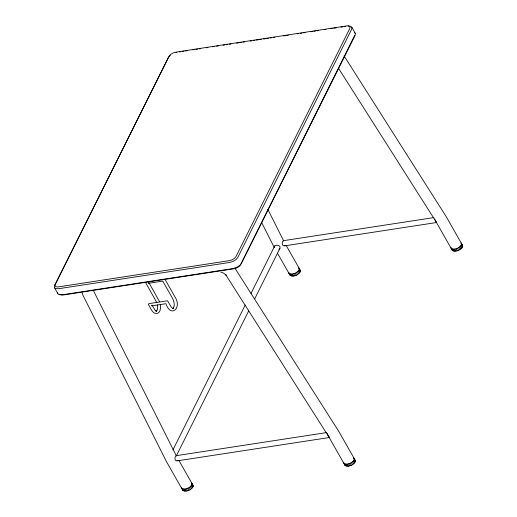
<?xml version="1.0" encoding="UTF-8"?>
<svg xmlns="http://www.w3.org/2000/svg" width="517" height="517" viewBox="0 0 517 517"><rect width="100%" height="100%" fill="white"/><g stroke="black" fill="none" stroke-linecap="round" stroke-linejoin="round"><path stroke-width="0.78" d="M152.101 305.34L151.61 305.883L165.938 303.686C170.797 318.129 181.829 308.222 175.353 297.546L165.143 279.568M254.784 298.69L279.943 248.257C281.132 245.401 276.408 244.386 274.721 245.911L274.663 246.764M182.152 488.701L181.383 487.35L181.493 488.061C184.743 490.691 190.708 487.789 192.059 484.138L191.477 482.872L193.216 486.174C191.865 489.825 185.9 492.72 182.65 490.097L166.287 461.293L83.011 295.349L82.177 292.842M288.66 272.343L288.777 273.054C292.027 275.684 297.992 272.782 299.343 269.131L298.761 267.864L300.5 271.166C299.149 274.818 293.184 277.713 289.934 275.089L277.467 253.149M343.643 462.444L343.753 463.154C347.004 465.785 352.969 462.883 354.319 459.232L353.738 457.965L355.476 461.267C354.126 464.919 348.161 467.814 344.91 465.19L328.65 436.561L225.748 274.747L226.142 275.193L223.467 273.054L220.895 272.091M450.921 247.43L451.037 248.147C454.288 250.777 460.253 247.876 461.603 244.224L461.022 242.958L462.76 246.26C461.41 249.911 455.445 252.807 452.194 250.183L435.928 221.554L338.693 68.561M172.969 449.835L245.239 304.998M250.991 293.469L274.721 245.911M176.42 455.742L248.671 310.937M279.943 248.257L279.012 249.142M148.87 283.006L148.418 283.303L162.745 281.106L172.704 298.639C174.203 301.799 175.095 305.857 173.04 308.462L173.492 308.061L172.31 308.436L172.962 308.52L171.502 307.518L167.553 300.765L148.812 303.641L148.405 304.461C150.537 307.441 152.328 314.666 157.478 313.451C160.755 311.932 160.877 307.499 160.309 304.442M285.087 245.304C282.14 247.585 281.358 242.227 283.29 240.702L433.886 217.586M177.809 460.311C174.895 462.612 174.003 457.202 176.013 455.71L326.602 432.593M170.261 55.216L168.426 57.406L54.589 285.546L54.363 287.497L58.066 293.973L58.867 294.554L62.37 294.774L232.876 268.601L237.193 267.179L240.05 265.176L241.284 263.521L355.114 35.382L355.347 33.437L351.644 26.955L350.293 26.186L348.161 26.05M156.244 311.034L156.948 310.601L156.496 311.001L157.511 308.966L157.439 304.868M175.987 52.482L176.833 52.327M179.225 51.965L180.814 51.719M182.411 51.474L184 51.228M185.597 50.983L187.193 50.737M192.77 49.884L194.36 49.638M195.956 49.393L197.546 49.147M199.142 48.908L200.738 48.663M206.315 47.803L207.905 47.558M212.687 46.827L214.277 46.582M216.668 46.213L218.264 45.968M223.047 45.237L224.637 44.992M226.233 44.746L227.823 44.501M229.419 44.255L231.009 44.016M236.586 43.157L238.182 42.911M239.778 42.665L241.368 42.42M242.964 42.181L244.554 41.935M250.131 41.076L251.727 40.83M253.324 40.591L254.913 40.345M256.51 40.1L258.099 39.854M259.696 39.609L261.285 39.363M263.676 39.001L265.273 38.756M266.862 38.51L268.459 38.264M270.055 38.019L271.645 37.773M273.241 37.528L274.831 37.289M283.594 35.938L285.19 35.699M286.786 35.453L288.376 35.208M297.139 33.864L298.736 33.618M300.332 33.372L301.922 33.127M303.518 32.881L305.108 32.636M310.685 31.783L312.281 31.537M313.871 31.291L315.467 31.046M317.063 30.807L318.653 30.561M324.23 29.702L325.826 29.456M330.602 28.726L332.198 28.48M333.795 28.235L336.179 27.866M340.962 27.136L342.558 26.89M344.148 26.645L345.744 26.399M284.356 245.879L436.775 222.484M177.079 460.886L329.497 437.492L327.92 435.269L327.371 433.401M156.561 310.943L155.772 310.976L156.425 311.053L154.958 310.058L152.017 305.062M60.98 294.948L63.384 294.968L233.833 268.801L236.65 267.987L239.112 266.501L240.599 264.717L354.707 35.369M461.384 244.631L462.179 244.987M354.307 32.474L355.347 33.437M60.541 294.8L59.907 294.341M436.626 222.472L435.928 221.541M235.384 268.898L339.003 431.753L355.366 460.55M344.051 55.881L446.281 216.746L462.644 245.543M54.363 287.497L55.952 288.648L58.906 288.673L229.412 262.5L232.883 261.486L235.978 259.618L237.82 257.421L351.65 29.282L351.877 27.336M435.876 221.463L434.668 219.034M461.603 244.224L462.76 246.26M461.351 245.045L462.508 247.081M460.757 245.924L461.914 247.96M459.852 246.796L461.009 248.826M458.702 247.598L459.859 249.633M457.39 248.283L458.547 250.312M456 248.8L457.151 250.829M454.624 249.11L455.781 251.146M453.364 249.2L454.521 251.236M452.297 249.065L453.454 251.094M451.309 248.108L452.078 249.465M451.509 248.703L452.659 250.739M286.108 245.323L300.383 270.449M299.343 269.131L300.5 271.166M299.091 269.958L300.248 271.987M298.496 270.83L299.647 272.866M297.592 271.703L298.748 273.732M296.441 272.504L297.598 274.54M295.129 273.189L296.286 275.218M293.74 273.706L294.89 275.735M292.363 274.016L293.52 276.052M291.103 274.107L292.26 276.143M290.037 273.971L291.194 276M289.048 273.021L289.817 274.372M289.242 273.609L290.399 275.645M274.346 247.656L261.621 222.478M354.319 459.232L355.476 461.267M354.074 460.052L355.224 462.088M353.473 460.931L354.63 462.967M352.575 461.804L353.725 463.833M351.424 462.605L352.581 464.641M350.106 463.29L351.263 465.319M348.716 463.807L349.873 465.836M347.346 464.117L348.497 466.153M346.086 464.208L347.237 466.244M345.02 464.072L346.177 466.101M344.225 463.71L345.382 465.746M148.825 282.482L159.611 301.792M145.6 282.573L156.858 302.665M178.83 460.33L193.106 485.457M192.059 484.138L193.216 486.174M191.813 484.965L192.964 486.995M191.212 485.838L192.369 487.874M190.308 486.71L191.464 488.739M189.164 487.512L190.314 489.547M187.845 488.197L189.002 490.232M186.456 488.714L187.613 490.743M185.086 489.024L186.236 491.06M183.819 489.114L184.976 491.15M182.76 488.979L183.916 491.008M181.965 488.617L183.121 490.652M267.832 209.366L283.717 241.019M93.758 291.284L176.433 456.026M57.826 293.598L57.704 292.687M344.8 464.473L344.91 465.19M182.533 489.379L182.65 490.097M55.093 284.777C54.459 286.864 57.348 287.239 58.764 286.832L229.212 260.665L232.036 259.851L234.492 258.364L235.978 256.581L349.796 28.48C351.095 26.296 347.935 25.365 346.325 25.966L175.87 52.127L173.053 52.947L170.591 54.434L169.111 56.217L55.093 284.777"/></g></svg>
